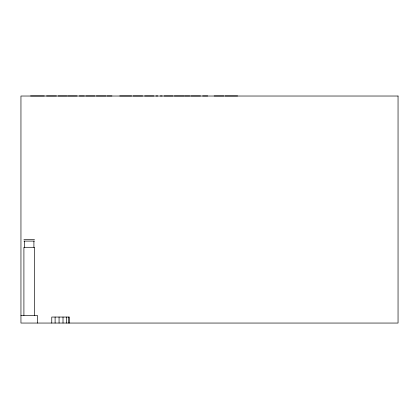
<?xml version="1.0" encoding="UTF-8"?>
<svg xmlns="http://www.w3.org/2000/svg" width="419" height="419" viewBox="0 0 419 419"><rect width="100%" height="100%" fill="white"/><g stroke="black" fill="none" stroke-linecap="round" stroke-linejoin="round"><path stroke-width="0.63" d="M30.571 95.946L44.314 95.946M46.546 95.946L56.434 95.946M58.115 95.946L66.778 95.946M67.559 95.946L77.106 95.946M79.311 95.946L84.397 95.946M85.785 95.946L94.987 95.946M96.323 95.946L106.065 95.946M107.091 95.946L111.952 95.946M119.729 95.946L131.639 95.946M133.111 95.946L142.654 95.946M144.675 95.946L153.878 95.946M155.978 95.946L157.738 95.946M160.372 95.946L162.158 95.946M164.101 95.946L173.047 95.946M174.32 95.946L184.203 95.946M184.858 95.946L189.718 95.946M190.765 95.946L200.507 95.946M202.644 95.946L207.73 95.946M214.14 95.946L223.804 95.946M225.04 95.946L237.631 95.946M23.914 239.579L34.51 239.579M23.914 241.093L34.51 241.093M20.95 315.481L37.474 315.481L37.474 323.054M69.392 323.054L69.392 317.047L51.762 317.047L51.762 323.054M68.606 317.047L68.606 323.054M66.364 317.047L66.364 323.054M63.012 317.047L63.012 323.054M59.063 317.047L59.063 323.054M55.109 317.047L55.109 323.054M34.515 315.481L34.515 247.304L23.909 247.304L23.909 315.481M33.908 241.093L33.908 247.304M24.517 241.093L24.517 247.304M398.05 96.024L20.95 96.024L20.95 323.054L398.05 323.054L398.05 96.024"/></g></svg>
